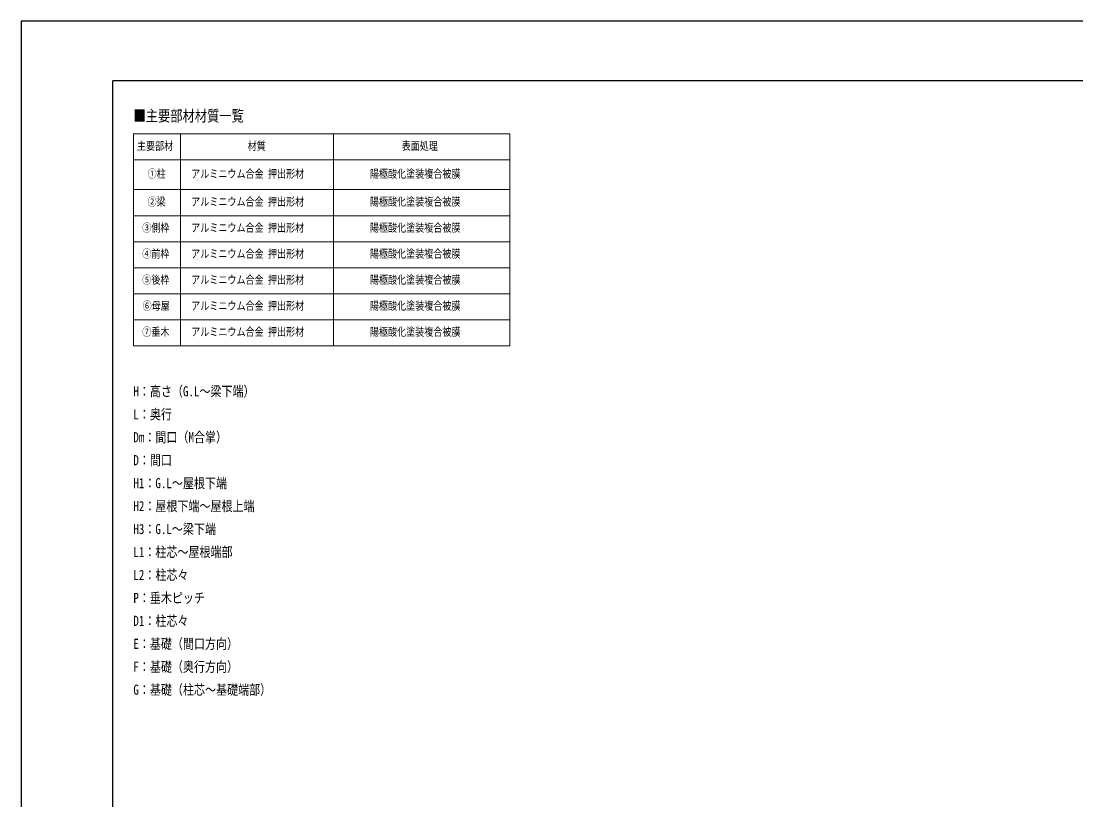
# Model space of a CAD drawing. Units: millimetres, scale not verified. Extents: x -10512 to 10512, y -7425 to 7425.
# Drawn here: x -10512 to -1900, y 1063 to 7425 of the extents above; entities that cross this region are included whole.
import ezdxf
from ezdxf.enums import TextEntityAlignment as Align

# ---------------------------------------------------------------- set-up
doc = ezdxf.new("R2010")
doc.units = ezdxf.units.MM
doc.header["$LTSCALE"] = 30
doc.layers.add('0-1_TABLE1', color=7, linetype='Continuous', lineweight=18)
doc.layers.add('0-2_USER1', color=3, linetype='Continuous')
doc.layers.add('0-7_YKK_ZWAK', color=7, linetype='Continuous')
doc.styles.add('ＭＳ ゴシック', font='')
doc.styles.get('ＭＳ ゴシック').set_extended_font_data('MS Gothic')

msp = doc.modelspace()

# ---------------------------------------------------------------- linework, layer by layer
at = {"layer": '0-1_TABLE1'}
for p, q in [((-9595.08, 6503.58), (-6523.01, 6503.58)), ((-9595.08, 6503.58), (-9595.08, 4772.2)), ((-9210.98, 6503.58), (-9210.98, 4772.2)), ((-7961.17, 6503.58), (-7961.17, 4772.2)), ((-6523.01, 6503.58), (-6523.01, 4772.2)), ((-9595.08, 6290.95), (-6523.01, 6290.95)), ((-9595.08, 6047.95), (-6523.01, 6047.95)), ((-9595.08, 5835.33), (-6523.01, 5835.33)), ((-9595.08, 5622.7), (-6523.01, 5622.7)), ((-9595.08, 5410.08), (-6523.01, 5410.08)), ((-9595.08, 5197.45), (-6523.01, 5197.45)), ((-9595.08, 4984.83), (-6523.01, 4984.83)), ((-9595.08, 4772.2), (-6523.01, 4772.2))]:
    msp.add_line(p, q, dxfattribs=at)
at = {"layer": '0-7_YKK_ZWAK'}
for p in [(9737.55, 6937.5), (-9762.45, -6312.5)]:
    msp.add_line(p, (-9762.45, 6937.5), dxfattribs=at)
msp.add_lwpolyline([(-10512.5, -7425), (10512.5, -7425), (10512.5, 7425), (-10512.5, 7425)], close=True, dxfattribs=at)

# ---------------------------------------------------------------- texts
at = {"layer": '0-1_TABLE1', "style": 'ＭＳ ゴシック', "width": 0.8}
for s, p in [('主要部材', (-9566.23, 6352.27)), ('材質', (-8662.87, 6352.27)), ('表面処理', (-7405.29, 6352.27)), ('①柱', (-9479.83, 6124.45)), ('アルミニウム合金 押出形材', (-9123.67, 6124.45)), ('陽極酸化塗装複合被膜', (-7664.49, 6124.45)), ('②梁', (-9479.83, 5896.64)), ('アルミニウム合金 押出形材', (-9123.67, 5896.64)), ('陽極酸化塗装複合被膜', (-7664.49, 5896.64)), ('③側枠', (-9523.03, 5684.02)), ('アルミニウム合金 押出形材', (-9123.67, 5684.02)), ('陽極酸化塗装複合被膜', (-7664.49, 5684.02)), ('④前枠', (-9523.03, 5471.39)), ('アルミニウム合金 押出形材', (-9123.67, 5471.39)), ('陽極酸化塗装複合被膜', (-7664.49, 5471.39)), ('⑤後枠', (-9523.03, 5258.77)), ('アルミニウム合金 押出形材', (-9123.67, 5258.77)), ('陽極酸化塗装複合被膜', (-7664.49, 5258.77)), ('⑥母屋', (-9520.63, 5046.14)), ('アルミニウム合金 押出形材', (-9123.67, 5046.14)), ('陽極酸化塗装複合被膜', (-7664.49, 5046.14)), ('⑦垂木', (-9523.03, 4833.52)), ('アルミニウム合金 押出形材', (-9123.67, 4833.52)), ('陽極酸化塗装複合被膜', (-7664.49, 4833.52))]:
    msp.add_text(s, height=65.98, dxfattribs=at).set_placement(p, align=Align.BOTTOM_LEFT)
at = {"layer": '0-2_USER1', "style": 'ＭＳ ゴシック', "width": 0.8}
for s, height, p in [('■主要部材材質一覧', 91.64, (-9594.42, 6577.79)), ('H：高さ（G.L～梁下端）', 82.48, (-9595.91, 4334.66)), ('L：奥行', 82.48, (-9595.91, 4147.16)), ('Dm：間口（M合掌）', 82.48, (-9595.91, 3959.66)), ('D：間口', 82.48, (-9595.91, 3772.16)), ('H1：G.L～屋根下端', 82.48, (-9595.91, 3584.66)), ('H2：屋根下端～屋根上端', 82.48, (-9595.91, 3397.16)), ('H3：G.L～梁下端', 82.48, (-9595.91, 3209.66)), ('L1：柱芯～屋根端部', 82.48, (-9595.91, 3022.16)), ('L2：柱芯々', 82.48, (-9595.91, 2834.66)), ('P：垂木ピッチ', 82.48, (-9595.91, 2647.16)), ('D1：柱芯々', 82.48, (-9595.91, 2459.66)), ('E：基礎（間口方向）', 82.48, (-9595.91, 2272.16)), ('F：基礎（奥行方向）', 82.48, (-9595.91, 2084.66)), ('G：基礎（柱芯～基礎端部）', 82.48, (-9595.91, 1897.16))]:
    msp.add_text(s, height=height, dxfattribs=at).set_placement(p, align=Align.BOTTOM_LEFT)

doc.saveas('drawing.dxf')
